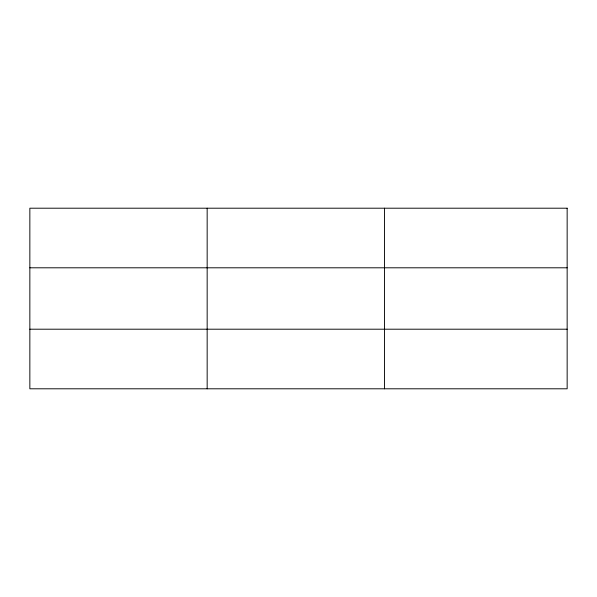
<?xml version="1.0" encoding="UTF-8"?>
<svg xmlns="http://www.w3.org/2000/svg" width="597" height="597" viewBox="0 0 597 597"><rect width="100%" height="100%" fill="white"/><g stroke="black" fill="none" stroke-linecap="round" stroke-linejoin="round"><path stroke-width="0.9" d="M207.159 388.796L207.159 208.204M384.468 388.796L384.468 208.204M29.85 267.799L567.15 267.799M29.85 329.201L567.15 329.201M567.15 208.204L567.15 388.796L29.85 388.796L29.85 208.204L567.15 208.204"/></g></svg>
